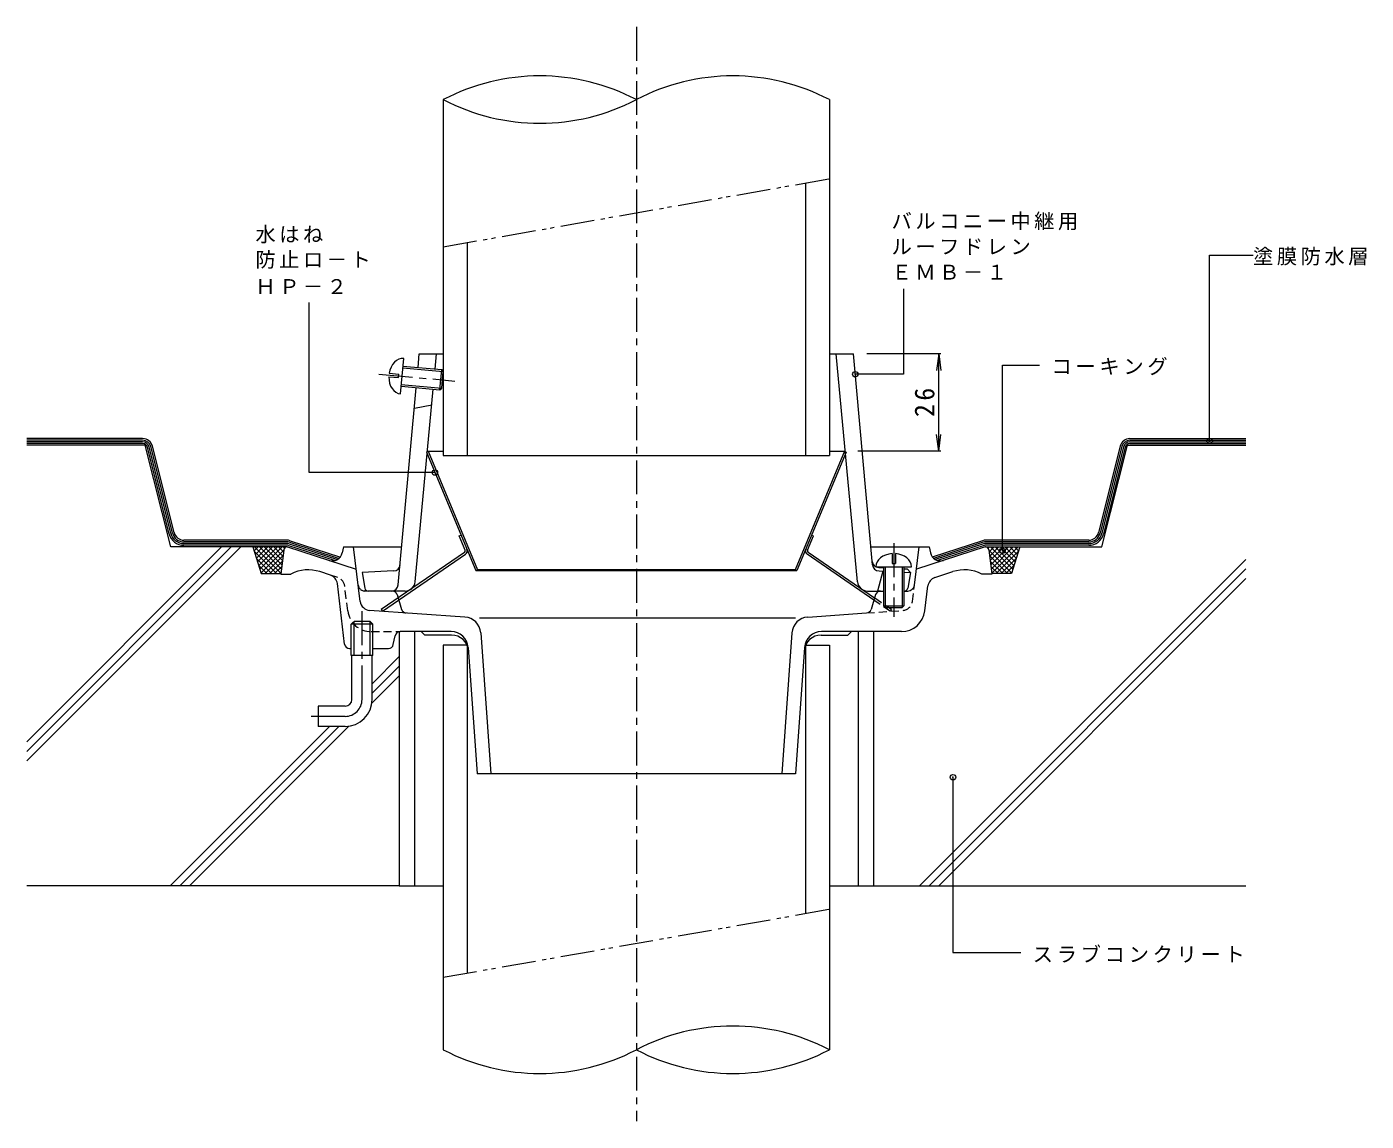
# Model space of a CAD drawing. Units: millimetres, scale not verified. Extents: x -340 to 361, y -277 to 246.
# Drawn here: x -68.5 to 327.1, y -77.2 to 245.8 of the extents above; entities that cross this region are included whole.
import ezdxf

# ---------------------------------------------------------------- set-up
doc = ezdxf.new("R2010")
doc.units = ezdxf.units.MM
doc.header["$LTSCALE"] = 2
doc.header["$PDMODE"] = 32
doc.header["$PDSIZE"] = 1.6
for name, pattern in [('CHAIN1', [8, 5, -1, 1, -1]), ('DASHED1', [1.8, 1.2, -0.6]), ('DOUBLE_CHAIN1', [8.8, 5, -1, 0.6, -0.6, 0.6, -1]), ('DOUBLE_CHAIN2', [12.8, 9, -1, 0.6, -0.6, 0.6, -1])]:
    doc.linetypes.add(name, pattern=pattern)
for name, color, linetype, lineweight in [('1-0_1-0ﾚｲﾔ', 3, 'Continuous', 9), ('1-2_1-2ﾚｲﾔ', 6, 'Continuous', 9), ('1-3_1-3ﾚｲﾔ', 4, 'Continuous', 9), ('1-4_1-4ﾚｲﾔ', 2, 'Continuous', 9), ('1-5_1-5ﾚｲﾔ', 7, 'Continuous', 9), ('1-6_1-6ﾚｲﾔ', 6, 'Continuous', 9), ('1-7', 5, 'Continuous', 5)]:
    doc.layers.add(name, color=color, linetype=linetype, lineweight=lineweight)
doc.styles.add('ＭＳ ゴシック', font='')
doc.styles.get('ＭＳ ゴシック').set_extended_font_data('MS Gothic')

msp = doc.modelspace()

# ---------------------------------------------------------------- linework, layer by layer
at = {"layer": '1-0_1-0ﾚｲﾔ', "linetype": 'CHAIN1'}
for p, q in [((111.528, 245.8), (111.528, -77.243)), ((30.528, 47.26), (30.528, 73.26)), ((25.528, 42.26), (14.528, 42.26))]:
    msp.add_line(p, q, dxfattribs=at)
at = {"layer": '1-0_1-0ﾚｲﾔ'}
for p, q in [((7.418, 91.384), (6.528, 84.26)), ((8.41, 92.26), (8.528, 92.26)), ((8.528, 92.26), (28.838, 85.661)), ((25.028, 92.26), (24.685, 90.537)), ((25.028, 92.26), (42.245, 92.26)), ((30.005, 76.159), (28.028, 92.26)), ((180.81, 92.26), (198.028, 92.26)), ((193.647, 81.017), (195.028, 92.26)), ((214.528, 92.26), (194.217, 85.661)), ((198.028, 92.26), (198.37, 90.537)), ((214.645, 92.26), (214.528, 92.26)), ((215.637, 91.384), (216.528, 84.26)), ((6.528, 84.26), (9.528, 84.26)), ((21.202, 83.937), (18.018, 84.971)), ((199.695, 83.235), (205.037, 84.971)), ((216.528, 84.26), (213.527, 84.26)), ((25.371, 63.584), (23.254, 81.437)), ((190.693, 79.26), (191.662, 79.26)), ((196.743, 73.407), (197.644, 80.747)), ((182.199, 78.207), (180.833, 73.828)), ((60.923, 71.563), (32.773, 73.532)), ((158.528, 71.26), (65.252, 71.26)), ((162.132, 71.563), (179.505, 72.778)), ((28.168, 70.26), (27.353, 69.46)), ((33.703, 69.46), (27.353, 69.46)), ((27.353, 60.26), (27.353, 69.46)), ((32.888, 70.26), (28.168, 70.26)), ((28.168, 60.26), (28.168, 70.26)), ((33.703, 69.46), (32.888, 70.26)), ((32.888, 60.26), (32.888, 70.26)), ((33.703, 60.26), (33.703, 69.46)), ((56.872, 67.26), (41.757, 67.26)), ((48.028, 67.26), (49.028, 66.26)), ((189.795, 67.26), (166.183, 67.26)), ((175.028, 67.26), (174.028, 66.26)), ((39.769, 63.466), (40.286, 66.055)), ((56.943, 66.26), (49.028, 66.26)), ((65.561, 66.931), (68.538, 25.26)), ((157.494, 66.931), (154.517, 25.26)), ((166.112, 66.26), (174.028, 66.26)), ((26.86, 62.26), (27.353, 62.26)), ((33.703, 60.26), (27.353, 60.26)), ((27.528, 47.26), (27.528, 60.26)), ((33.528, 47.26), (33.528, 60.26)), ((33.703, 62.26), (38.298, 62.26)), ((61.859, 62.617), (64.528, 25.26)), ((161.196, 62.617), (158.528, 25.26)), ((17.528, 45.26), (17.528, 39.26)), ((25.528, 45.26), (17.528, 45.26)), ((25.528, 39.26), (17.528, 39.26)), ((158.528, 25.26), (64.528, 25.26))]:
    msp.add_line(p, q, dxfattribs=at)
at = {"layer": '1-0_1-0ﾚｲﾔ', "linetype": 'DASHED1'}
for p, q in [((23.361, 83.235), (21.202, 83.937)), ((26.312, 73.407), (25.411, 80.747)), ((193.051, 76.159), (193.647, 81.017)), ((179.505, 72.778), (190.282, 73.532)), ((33.26, 67.26), (41.757, 67.26))]:
    msp.add_line(p, q, dxfattribs=at)
at = {"layer": '1-0_1-0ﾚｲﾔ', "linetype": 'DOUBLE_CHAIN2'}
for p, q in [((32.028, 79.26), (31.393, 79.26)), ((40.856, 78.207), (42.222, 73.828))]:
    msp.add_line(p, q, dxfattribs=at)
at = {"layer": '1-0_1-0ﾚｲﾔ'}
for centre, radius, start, end in [((8.41, 91.26), 1, 90, 172.87485), ((214.645, 91.26), 1, 7.12515, 90), ((21.743, 91.121), 3, 251.99994, 348.7693), ((201.312, 91.121), 3, 191.2307, 288.00006), ((14.618, 74.509), 11, 71.99997, 117.56897), ((20.275, 81.083), 3, 6.76268, 72.00015), ((200.622, 80.382), 3, 107.99985, 172.99957), ((208.437, 74.509), 11, 62.43103, 108.00003), ((183.631, 77.76), 1.5, 90, 162.6731), ((191.662, 81.26), 2, 270, 353.00002), ((32.982, 76.524), 3, 186.99973, 266.00018), ((60.574, 66.575), 5, 4.08578, 86.00021), ((162.481, 66.575), 5, 93.99979, 175.91422), ((179.401, 74.274), 1.5, 274.00117, 342.67337), ((189.795, 74.26), 7, 270, 352.99971), ((41.757, 65.76), 1.5, 90, 168.68979), ((56.872, 62.26), 5, 4.08578, 90), ((166.183, 62.26), 5, 90, 175.91422), ((26.86, 63.76), 1.5, 186.76259, 270), ((38.298, 63.76), 1.5, 270, 348.68979), ((56.943, 61.26), 5, 4.08578, 90), ((166.112, 61.26), 5, 90, 175.91422), ((25.528, 47.26), 2, 270, 0), ((25.528, 47.26), 8, 270, 0)]:
    msp.add_arc(centre, radius, start, end, dxfattribs=at)
at = {"layer": '1-0_1-0ﾚｲﾔ', "linetype": 'DASHED1'}
for centre, radius, start, end in [((22.434, 80.382), 3, 7.00043, 72.00015), ((190.073, 76.524), 3, 273.99982, 353.00027), ((33.26, 74.26), 7, 187.00034, 270)]:
    msp.add_arc(centre, radius, start, end, dxfattribs=at)
at = {"layer": '1-0_1-0ﾚｲﾔ', "linetype": 'DOUBLE_CHAIN2'}
for centre, radius, start, end in [((31.393, 81.26), 2, 186.99998, 270), ((39.424, 77.76), 1.5, 17.3269, 90), ((43.654, 74.274), 1.5, 197.32663, 265.99883)]:
    msp.add_arc(centre, radius, start, end, dxfattribs=at)
at = {"layer": '1-0_1-0ﾚｲﾔ', "linetype": 'CHAIN1'}
msp.add_arc((25.528, 47.26), 5, 270, 0, dxfattribs=at)
at = {"layer": '1-2_1-2ﾚｲﾔ'}
for p, q in [((41.875, 137.435), (42.826, 147.892)), ((47.061, 145.248), (47.425, 149.26)), ((47.425, 149.26), (54.528, 149.26)), ((52.11, 144.789), (52.528, 149.26)), ((168.528, 149.26), (175.63, 149.26)), ((176.812, 81.981), (170.528, 149.26)), ((181.288, 87.002), (175.63, 149.26)), ((38.439, 142.517), (41.309, 142.256)), ((38.53, 143.513), (41.4, 143.252)), ((41.309, 142.256), (41.4, 143.252)), ((42.577, 145.153), (54.528, 144.067)), ((42.622, 145.651), (54.075, 144.61)), ((53.532, 138.635), (54.075, 144.61)), ((54.075, 144.61), (54.528, 144.067)), ((54.075, 139.088), (54.528, 144.067)), ((41.229, 81.079), (46.518, 139.273)), ((42.079, 139.676), (53.532, 138.635)), ((42.124, 140.174), (54.075, 139.088)), ((46.243, 81.981), (51.552, 138.815)), ((53.532, 138.635), (54.075, 139.088)), ((45.971, 133.26), (51.126, 134.26)), ((187.028, 90.289), (187.028, 87.407)), ((187.028, 87.407), (188.028, 87.407)), ((188.028, 90.289), (188.028, 87.407)), ((39.867, 85.185), (30.528, 84.76)), ((30.528, 84.76), (31.378, 80.081)), ((182.278, 86.407), (192.778, 86.407)), ((184.277, 85.135), (182.778, 79.26)), ((183.097, 86.19), (184.528, 86.125)), ((183.189, 85.185), (184.528, 85.124)), ((184.528, 86.407), (184.528, 74.907)), ((185.028, 86.407), (185.028, 74.407)), ((190.028, 86.407), (190.028, 74.407)), ((190.528, 86.407), (190.528, 74.907)), ((190.528, 85.852), (191.528, 85.807)), ((190.528, 84.851), (192.528, 84.76)), ((191.528, 85.807), (192.528, 84.76)), ((192.528, 84.76), (191.677, 80.081)), ((43.256, 79.26), (32.362, 79.26)), ((179.799, 79.26), (184.528, 79.26)), ((190.693, 79.26), (190.528, 79.26)), ((184.528, 74.907), (190.528, 74.907)), ((184.528, 74.907), (185.028, 74.407)), ((185.028, 74.407), (190.028, 74.407)), ((190.528, 74.907), (190.028, 74.407))]:
    msp.add_line(p, q, dxfattribs=at)
at = {"layer": '1-2_1-2ﾚｲﾔ', "linetype": 'CHAIN1'}
for p, q in [((35.48, 143.288), (57.942, 141.247)), ((187.528, 93.385), (187.528, 71.672))]:
    msp.add_line(p, q, dxfattribs=at)
at = {"layer": '1-2_1-2ﾚｲﾔ'}
for centre, radius, start, end in [((183.188, 88.188), 2, 185.19279, 267.39825), ((39.776, 87.183), 2, 272.6017, 354.80721), ((183.279, 87.183), 2, 185.19279, 267.3983), ((32.362, 80.26), 1, 190.30556, 270), ((39.238, 81.26), 2, 270, 354.80827), ((43.256, 82.26), 3, 270, 354.66302), ((179.799, 82.26), 3, 185.3369, 270), ((190.693, 80.26), 1, 270, 349.69444)]:
    msp.add_arc(centre, radius, start, end, dxfattribs=at)
for centre, major_axis, start_param, end_param in [((42.351, 142.664), (0.475, 5.228), 6.2831853, 7.7585936), ((42.351, 142.664), (0.475, 5.228), 1.6661844, 3.1415927), ((187.528, 86.407), (5.25, 0), 1.6661844, 3.1415927), ((187.528, 86.407), (5.25, 0), 6.2831853, 7.7585936)]:
    msp.add_ellipse(centre, major_axis=major_axis, ratio=0.7428, start_param=start_param, end_param=end_param, dxfattribs=at)
at = {"layer": '1-3_1-3ﾚｲﾔ'}
for p, q in [((54.528, 224.312), (54.528, 119.26)), ((168.528, 224.312), (168.528, 119.26)), ((161.528, 199.717), (161.528, 119.26)), ((61.528, 182.084), (61.528, 119.26)), ((54.528, 119.26), (168.528, 119.26)), ((41.528, 67.26), (41.528, -7.74)), ((46.028, 67.26), (46.028, -7.74)), ((177.028, 67.26), (177.028, -7.74)), ((181.528, 67.26), (181.528, -7.74)), ((61.528, 63.257), (54.528, 63.257)), ((54.528, 63.257), (54.528, -56.162)), ((61.528, 63.257), (61.528, -33.541)), ((161.528, 63.257), (168.528, 63.257)), ((161.528, 63.257), (161.528, -15.908)), ((168.528, 63.257), (168.528, -56.162)), ((41.528, -7.74), (54.528, -7.74)), ((168.528, -7.74), (181.528, -7.74))]:
    msp.add_line(p, q, dxfattribs=at)
at = {"layer": '1-3_1-3ﾚｲﾔ', "linetype": 'DOUBLE_CHAIN1'}
for p, q in [((54.528, 180.85), (168.528, 200.951)), ((54.528, -34.775), (168.528, -14.674))]:
    msp.add_line(p, q, dxfattribs=at)
at = {"layer": '1-3_1-3ﾚｲﾔ'}
for centre, start, end in [((83.028, 169.794), 62.40096, 117.59904), ((140.028, 169.794), 62.40096, 117.59904), ((83.028, 278.829), 242.40096, 297.59904), ((140.028, -110.68), 62.40096, 117.59904), ((83.028, -1.644), 242.40096, 297.59904), ((140.028, -1.644), 242.40096, 297.59904)]:
    msp.add_arc(centre, 61.518, start, end, dxfattribs=at)
at = {"layer": '1-4_1-4ﾚｲﾔ', "color": 7}
for p, q in [((280.823, 123.543), (280.823, 178.357)), ((280.823, 178.357), (293.653, 178.357)), ((190.382, 168.454), (190.382, 143.26)), ((201.438, 149.26), (179.63, 149.26)), ((200.838, 149.26), (200.185, 144.303)), ((200.838, 120.5), (200.838, 149.26)), ((200.838, 149.26), (201.491, 144.303)), ((190.382, 143.26), (176.175, 143.26)), ((219.634, 91.132), (219.634, 145.946)), ((219.634, 145.946), (230.572, 145.946)), ((200.838, 120.5), (200.185, 125.457)), ((200.838, 120.5), (201.491, 125.457)), ((201.438, 120.5), (176.974, 120.5)), ((205.039, 24.298), (205.039, -27.456)), ((205.039, -27.456), (225.039, -27.456))]:
    msp.add_line(p, q, dxfattribs=at)
at = {"layer": '1-4_1-4ﾚｲﾔ'}
for p, q in [((50.081, 120.5), (49.528, 120.269)), ((49.528, 120.269), (64.111, 85.269)), ((50.081, 120.5), (64.665, 85.5)), ((50.081, 120.5), (54.528, 120.5)), ((172.974, 120.5), (158.39, 85.5)), ((173.528, 120.269), (158.944, 85.269)), ((168.528, 120.5), (172.974, 120.5)), ((172.974, 120.5), (173.528, 120.269)), ((59.194, 95.509), (59.748, 95.74)), ((60.961, 91.268), (59.194, 95.509)), ((162.094, 91.268), (163.861, 95.509)), ((163.861, 95.509), (163.307, 95.74)), ((60.783, 90.664), (36.188, 73.763)), ((36.528, 73.269), (61.123, 90.169)), ((181.695, 76.59), (161.932, 90.169)), ((181.882, 77.189), (162.272, 90.664)), ((64.111, 85.269), (158.944, 85.269)), ((158.39, 85.5), (158.944, 85.269)), ((36.188, 73.763), (36.528, 73.269))]:
    msp.add_line(p, q, dxfattribs=at)
at = {"layer": '1-4_1-4ﾚｲﾔ', "linetype": 'DASHED1'}
for p, q in [((186.528, 73.269), (181.695, 76.59)), ((186.867, 73.763), (181.882, 77.189)), ((186.867, 73.763), (186.528, 73.269))]:
    msp.add_line(p, q, dxfattribs=at)
at = {"layer": '1-4_1-4ﾚｲﾔ'}
msp.add_lwpolyline([(158.39, 85.5), (64.665, 85.5), (64.111, 85.269)], dxfattribs=at)
for centre, radius, start, end in [((60.5, 91.076), 0.5, 304.48869, 22.62357), ((60.5, 91.076), 1.1, 304.48869, 22.62357), ((162.555, 91.076), 1.1, 157.37643, 235.51131), ((162.555, 91.076), 0.5, 157.37643, 235.51131)]:
    msp.add_arc(centre, radius, start, end, dxfattribs=at)
at = {"layer": '1-4_1-4ﾚｲﾔ', "color": 7}
for p in [(176.175, 143.26), (280.823, 123.543), (219.634, 91.132), (205.039, 24.298)]:
    msp.add_point(p, dxfattribs=at)
at = {"layer": '1-5_1-5ﾚｲﾔ'}
for p, q in [((14.95, 114.225), (14.95, 164.432)), ((52.046, 114.225), (14.95, 114.225))]:
    msp.add_line(p, q, dxfattribs=at)
msp.add_point((52.046, 114.225), dxfattribs=at)
at = {"layer": '1-6_1-6ﾚｲﾔ'}
for p, q in [((256.528, 122.26), (291.528, 122.26)), ((-68.472, 29.1), (-5.312, 92.26)), ((-68.472, 31.928), (-8.14, 92.26)), ((-68.472, 34.757), (-10.969, 92.26)), ((8.41, 92.26), (-25.972, 92.26)), ((-1.652, 92.158), (-1.549, 92.26)), ((-1.315, 91.081), (-0.135, 92.26)), ((-1.21, 92.26), (6.557, 84.494)), ((-0.978, 90.003), (1.279, 92.26)), ((-0.642, 88.926), (2.693, 92.26)), ((-0.305, 87.848), (4.107, 92.26)), ((0.032, 86.771), (5.522, 92.26)), ((0.204, 92.26), (6.714, 85.751)), ((0.369, 85.693), (6.936, 92.26)), ((0.705, 84.616), (7.41, 91.32)), ((1.619, 92.26), (6.871, 87.008)), ((3.033, 92.26), (7.028, 88.265)), ((4.447, 92.26), (7.185, 89.522)), ((5.861, 92.26), (7.342, 90.779)), ((7.275, 92.26), (7.639, 91.897)), ((8.348, 92.258), (8.35, 92.26)), ((214.707, 92.258), (214.705, 92.26)), ((215.78, 92.26), (215.416, 91.897)), ((222.35, 84.616), (215.645, 91.32)), ((217.194, 92.26), (215.713, 90.779)), ((218.608, 92.26), (215.87, 89.522)), ((220.022, 92.26), (216.027, 88.265)), ((222.687, 85.693), (216.119, 92.26)), ((221.437, 92.26), (216.184, 87.008)), ((222.851, 92.26), (216.341, 85.751)), ((224.265, 92.26), (216.498, 84.494)), ((223.023, 86.771), (217.534, 92.26)), ((223.36, 87.848), (218.948, 92.26)), ((223.697, 88.926), (220.362, 92.26)), ((224.033, 90.003), (221.776, 92.26)), ((224.37, 91.081), (223.19, 92.26)), ((224.707, 92.158), (224.605, 92.26)), ((-1.256, 90.893), (5.252, 84.384)), ((-0.613, 88.836), (3.838, 84.384)), ((1.888, 84.384), (7.208, 89.704)), ((3.303, 84.384), (7.006, 88.088)), ((195.189, -7.74), (291.528, 88.598)), ((221.167, 84.384), (215.847, 89.704)), ((219.753, 84.384), (216.049, 88.088)), ((224.311, 90.893), (217.803, 84.384)), ((223.669, 88.836), (219.217, 84.384)), ((0.029, 86.779), (2.424, 84.384)), ((0.672, 84.722), (1.009, 84.384)), ((4.717, 84.384), (6.804, 86.472)), ((6.131, 84.384), (6.602, 84.855)), ((198.018, -7.74), (291.528, 85.77)), ((218.338, 84.384), (216.251, 86.472)), ((216.924, 84.384), (216.453, 84.855)), ((223.026, 86.779), (220.632, 84.384)), ((222.383, 84.722), (222.046, 84.384)), ((200.846, -7.74), (291.528, 82.942)), ((33.528, 51.904), (41.528, 59.904)), ((33.528, 49.076), (41.528, 57.075)), ((33.454, 46.173), (41.528, 54.247)), ((-26.116, -7.74), (20.884, 39.26)), ((-23.287, -7.74), (23.713, 39.26)), ((-20.459, -7.74), (26.615, 39.335)), ((41.528, -7.74), (-68.472, -7.74)), ((181.528, -7.74), (291.528, -7.74))]:
    msp.add_line(p, q, dxfattribs=at)
for points in [[(-25.972, 92.26), (-33.472, 122.26), (-68.472, 122.26)], [(214.645, 92.26), (249.028, 92.26), (256.528, 122.26)], [(-1.684, 92.26), (0.777, 84.384), (6.543, 84.384)], [(224.739, 92.26), (222.278, 84.384), (216.512, 84.384)]]:
    msp.add_lwpolyline(points, dxfattribs=at)
at = {"layer": '1-7'}
for p, q in [((-34.253, 124.26), (-68.472, 124.26)), ((-34.253, 123.76), (-68.472, 123.76)), ((-34.253, 123.26), (-68.472, 123.26)), ((-34.253, 122.76), (-68.472, 122.76)), ((257.308, 124.26), (291.528, 124.26)), ((257.308, 123.76), (291.528, 123.76)), ((257.308, 123.26), (291.528, 123.26)), ((257.308, 122.76), (291.528, 122.76)), ((-26.434, 96.169), (-32.798, 121.624)), ((-25.949, 96.29), (-32.313, 121.745)), ((-25.464, 96.411), (-31.828, 121.867)), ((-24.979, 96.533), (-31.343, 121.988)), ((254.398, 121.988), (248.034, 96.533)), ((254.883, 121.867), (248.519, 96.411)), ((255.368, 121.745), (249.004, 96.29)), ((255.853, 121.624), (249.489, 96.169)), ((8.369, 94.26), (-22.069, 94.26)), ((8.369, 93.76), (-22.069, 93.76)), ((8.369, 93.26), (-22.069, 93.26)), ((8.369, 92.76), (-22.069, 92.76)), ((8.833, 92.687), (22.547, 88.231)), ((8.987, 93.162), (23.251, 88.528)), ((9.142, 93.638), (23.75, 88.891)), ((9.296, 94.113), (24.124, 89.296)), ((213.759, 94.113), (198.932, 89.296)), ((213.913, 93.638), (199.305, 88.891)), ((214.068, 93.162), (199.804, 88.528)), ((214.222, 92.687), (200.508, 88.231)), ((245.124, 94.26), (214.686, 94.26)), ((245.124, 93.76), (214.686, 93.76)), ((245.124, 93.26), (214.686, 93.26)), ((245.124, 92.76), (214.686, 92.76))]:
    msp.add_line(p, q, dxfattribs=at)
for centre, radius, start, end in [((-34.253, 121.26), 3, 14.03624, 90), ((-34.253, 121.26), 2.5, 14.03624, 90), ((-34.253, 121.26), 2, 14.03624, 90), ((-34.253, 121.26), 1.5, 14.03624, 90), ((257.308, 121.26), 3, 90, 165.96376), ((257.308, 121.26), 2.5, 90, 165.96376), ((257.308, 121.26), 2, 90, 165.96376), ((257.308, 121.26), 1.5, 90, 165.96376), ((-22.069, 97.26), 4.5, 194.03624, 270), ((-22.069, 97.26), 4, 194.03624, 270), ((-22.069, 97.26), 3.5, 194.03624, 270), ((-22.069, 97.26), 3, 194.03624, 270), ((245.124, 97.26), 3, 270, 345.96376), ((245.124, 97.26), 3.5, 270, 345.96376), ((245.124, 97.26), 4, 270, 345.96376), ((245.124, 97.26), 4.5, 270, 345.96376), ((8.369, 91.26), 3, 72, 90), ((8.369, 91.26), 2.5, 72, 90), ((8.369, 91.26), 2, 72, 90), ((8.369, 91.26), 1.5, 72, 90), ((214.686, 91.26), 3, 90, 108), ((214.686, 91.26), 2.5, 90, 108), ((214.686, 91.26), 2, 90, 108), ((214.686, 91.26), 1.5, 90, 108)]:
    msp.add_arc(centre, radius, start, end, dxfattribs=at)

# ---------------------------------------------------------------- texts
at = {"layer": '1-4_1-4ﾚｲﾔ', "color": 7, "char_height": 4.399, "attachment_point": 7, "style": 'ＭＳ ゴシック'}
for s, insert in [('\\T1.17;バルコニー中継用', (186.894, 185.745)), ('\\T1.17;水はね', (-0.965, 181.854)), ('\\T1.17;ルーフドレン', (186.894, 178.456)), ('\\T1.17;防止ロ－ト', (-0.965, 174.387)), ('\\T1.17;塗膜防水層', (293.653, 175.357)), ('\\T1.17;ＥＭＢ－１', (186.894, 171.168)), ('\\T1.17;ＨＰ－２', (-0.965, 166.92)), ('\\T1.18;\\~コーキング', (230.572, 142.946)), ('\\T1.18;\\~スラブコンクリート', (225.039, -30.456))]:
    msp.add_mtext(s, dxfattribs=dict(at, insert=insert))
at = {"layer": '1-4_1-4ﾚｲﾔ', "insert": (199.638, 130.63), "char_height": 5.865, "attachment_point": 7, "rotation": 90, "style": 'ＭＳ ゴシック'}
msp.add_mtext('\\T1.27;\\W0.95;26', dxfattribs=at)

doc.saveas('drawing.dxf')
